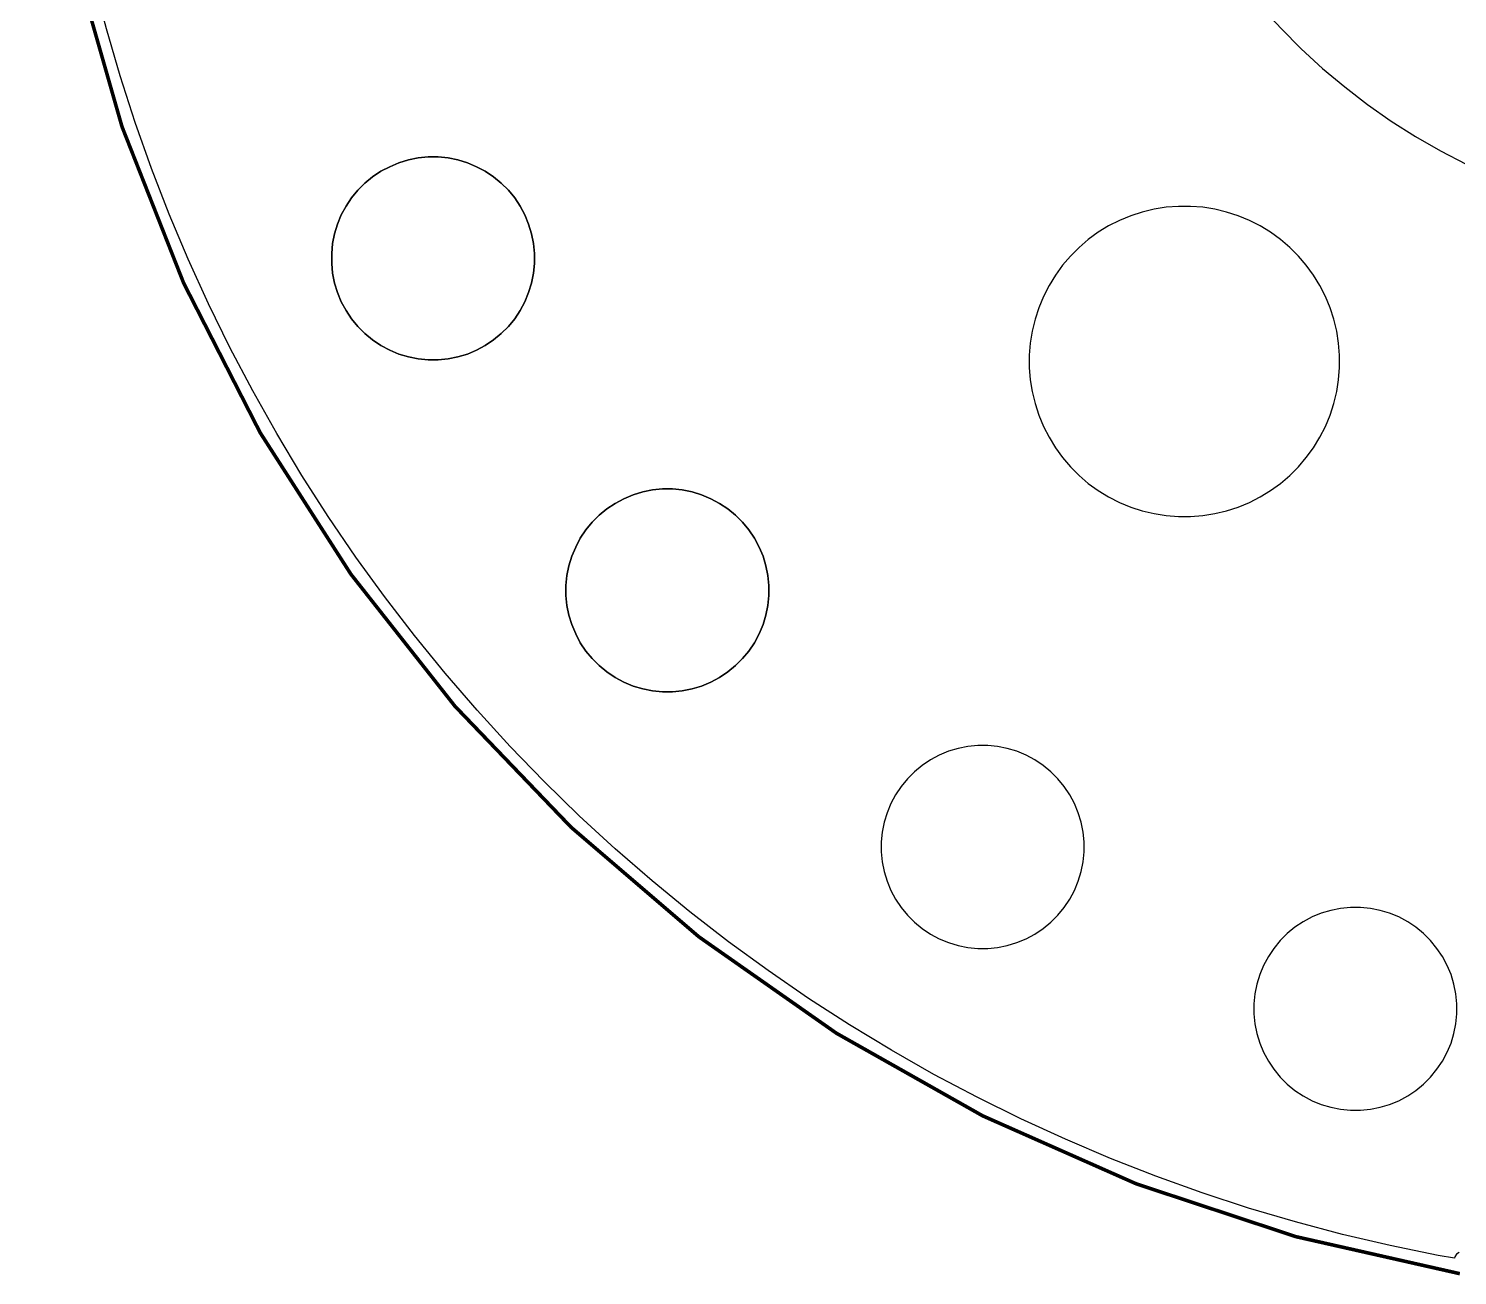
# Model space of a CAD drawing. Header units: millimetres. Extents: x -123 to 123, y -121 to 123.
# Drawn here: x -122.8 to -21.3, y -120.9 to -32.4 of the extents above; entities that cross this region are included whole.
import ezdxf

# ---------------------------------------------------------------- set-up
doc = ezdxf.new("R2010")
doc.units = ezdxf.units.MM
for name, color, linetype in [('BottomLayer', 5, 'Continuous'), ('Mechanical1', 6, 'Continuous'), ('MultiLayer', 9, 'Continuous'), ('TopLayer', 1, 'Continuous')]:
    doc.layers.add(name, color=color, linetype=linetype)

msp = doc.modelspace()

# ---------------------------------------------------------------- linework, layer by layer
at = {"layer": 'BottomLayer'}
for p, q in [((-117.24, -32.44), (-118.11, -29.09)), ((-35.25, -30.91), (-33.86, -32.42)), ((-116.26, -35.78), (-117.24, -32.44)), ((-33.86, -32.42), (-32.42, -33.86)), ((-32.42, -33.86), (-30.91, -35.25)), ((-30.91, -35.25), (-29.34, -36.56)), ((-115.19, -39.08), (-116.26, -35.78)), ((-29.34, -36.56), (-27.72, -37.81)), ((-27.72, -37.81), (-26.05, -38.98)), ((-114.03, -42.35), (-115.19, -39.08)), ((-26.05, -38.98), (-24.32, -40.08)), ((-24.32, -40.08), (-22.55, -41.1)), ((-94.41, -41.53), (-95.11, -41.6)), ((-93.7, -41.53), (-94.41, -41.53)), ((-92.99, -41.6), (-93.7, -41.53)), ((-22.55, -41.1), (-20.73, -42.05)), ((-112.78, -45.59), (-114.03, -42.35)), ((-97.76, -42.55), (-98.35, -42.94)), ((-97.13, -42.22), (-97.76, -42.55)), ((-96.48, -41.95), (-97.13, -42.22)), ((-95.8, -41.74), (-96.48, -41.95)), ((-95.11, -41.6), (-95.8, -41.74)), ((-92.3, -41.74), (-92.99, -41.6)), ((-91.62, -41.95), (-92.3, -41.74)), ((-90.97, -42.22), (-91.62, -41.95)), ((-90.35, -42.55), (-90.97, -42.22)), ((-89.76, -42.94), (-90.35, -42.55)), ((-98.89, -43.39), (-99.39, -43.89)), ((-98.35, -42.94), (-98.89, -43.39)), ((-89.21, -43.39), (-89.76, -42.94)), ((-88.71, -43.89), (-89.21, -43.39)), ((-99.84, -44.44), (-100.23, -45.03)), ((-99.39, -43.89), (-99.84, -44.44)), ((-88.26, -44.44), (-88.71, -43.89)), ((-87.87, -45.03), (-88.26, -44.44)), ((-111.43, -48.79), (-112.78, -45.59)), ((-100.23, -45.03), (-100.57, -45.65)), ((-87.54, -45.65), (-87.87, -45.03)), ((-43.71, -45.44), (-44.53, -45.71)), ((-42.87, -45.24), (-43.71, -45.44)), ((-42.01, -45.1), (-42.87, -45.24)), ((-41.15, -45.04), (-42.01, -45.1)), ((-40.29, -45.04), (-41.15, -45.04)), ((-39.42, -45.1), (-40.29, -45.04)), ((-38.57, -45.24), (-39.42, -45.1)), ((-37.73, -45.44), (-38.57, -45.24)), ((-36.91, -45.71), (-37.73, -45.44)), ((-100.84, -46.31), (-101.04, -46.98)), ((-100.57, -45.65), (-100.84, -46.31)), ((-87.27, -46.31), (-87.54, -45.65)), ((-87.06, -46.98), (-87.27, -46.31)), ((-46.1, -46.43), (-46.84, -46.88)), ((-45.33, -46.04), (-46.1, -46.43)), ((-44.53, -45.71), (-45.33, -46.04)), ((-36.11, -46.04), (-36.91, -45.71)), ((-35.34, -46.43), (-36.11, -46.04)), ((-34.6, -46.88), (-35.34, -46.43)), ((-101.04, -46.98), (-101.18, -47.68)), ((-86.92, -47.68), (-87.06, -46.98)), ((-47.54, -47.39), (-48.2, -47.95)), ((-46.84, -46.88), (-47.54, -47.39)), ((-33.9, -47.39), (-34.6, -46.88)), ((-33.24, -47.95), (-33.9, -47.39)), ((-101.18, -47.68), (-101.25, -48.38)), ((-101.25, -48.38), (-101.25, -48.73)), ((-86.85, -48.38), (-86.92, -47.68)), ((-86.85, -48.73), (-86.85, -48.38)), ((-48.81, -48.57), (-49.37, -49.22)), ((-48.2, -47.95), (-48.81, -48.57)), ((-32.63, -48.57), (-33.24, -47.95)), ((-32.07, -49.22), (-32.63, -48.57)), ((-109.99, -51.95), (-111.43, -48.79)), ((-101.25, -48.73), (-101.25, -49.09)), ((-101.25, -49.09), (-101.18, -49.79)), ((-86.92, -49.79), (-86.85, -49.09)), ((-86.85, -49.09), (-86.85, -48.73)), ((-49.37, -49.22), (-49.88, -49.92)), ((-31.56, -49.92), (-32.07, -49.22)), ((-101.18, -49.79), (-101.04, -50.49)), ((-101.04, -50.49), (-100.84, -51.16)), ((-87.27, -51.16), (-87.06, -50.49)), ((-87.06, -50.49), (-86.92, -49.79)), ((-50.33, -50.66), (-50.72, -51.43)), ((-49.88, -49.92), (-50.33, -50.66)), ((-31.11, -50.66), (-31.56, -49.92)), ((-30.71, -51.43), (-31.11, -50.66)), ((-100.84, -51.16), (-100.57, -51.82)), ((-87.54, -51.82), (-87.27, -51.16)), ((-50.72, -51.43), (-51.06, -52.23)), ((-30.38, -52.23), (-30.71, -51.43)), ((-108.47, -55.06), (-109.99, -51.95)), ((-100.57, -51.82), (-100.23, -52.44)), ((-100.23, -52.44), (-99.84, -53.03)), ((-88.26, -53.03), (-87.87, -52.44)), ((-87.87, -52.44), (-87.54, -51.82)), ((-51.06, -52.23), (-51.32, -53.05)), ((-30.12, -53.05), (-30.38, -52.23)), ((-99.84, -53.03), (-99.39, -53.57)), ((-99.39, -53.57), (-98.89, -54.07)), ((-89.21, -54.07), (-88.71, -53.57)), ((-88.71, -53.57), (-88.26, -53.03)), ((-51.32, -53.05), (-51.52, -53.9)), ((-29.91, -53.9), (-30.12, -53.05)), ((-98.89, -54.07), (-98.35, -54.52)), ((-98.35, -54.52), (-97.76, -54.92)), ((-90.35, -54.92), (-89.76, -54.52)), ((-89.76, -54.52), (-89.21, -54.07)), ((-51.66, -54.75), (-51.73, -55.61)), ((-51.52, -53.9), (-51.66, -54.75)), ((-29.78, -54.75), (-29.91, -53.9)), ((-29.71, -55.61), (-29.78, -54.75)), ((-106.85, -58.14), (-108.47, -55.06)), ((-97.76, -54.92), (-97.13, -55.25)), ((-97.13, -55.25), (-96.48, -55.52)), ((-96.48, -55.52), (-95.8, -55.73)), ((-95.8, -55.73), (-95.11, -55.86)), ((-92.99, -55.86), (-92.3, -55.73)), ((-92.3, -55.73), (-91.62, -55.52)), ((-91.62, -55.52), (-90.97, -55.25)), ((-90.97, -55.25), (-90.35, -54.92)), ((-51.73, -55.61), (-51.73, -56.04)), ((-29.71, -56.04), (-29.71, -55.61)), ((-95.11, -55.86), (-94.41, -55.93)), ((-94.41, -55.93), (-93.7, -55.93)), ((-93.7, -55.93), (-92.99, -55.86)), ((-51.73, -56.04), (-51.73, -56.48)), ((-51.73, -56.48), (-51.66, -57.34)), ((-29.78, -57.34), (-29.71, -56.48)), ((-29.71, -56.48), (-29.71, -56.04)), ((-51.66, -57.34), (-51.52, -58.19)), ((-29.91, -58.19), (-29.78, -57.34)), ((-105.15, -61.16), (-106.85, -58.14)), ((-51.52, -58.19), (-51.32, -59.04)), ((-30.12, -59.04), (-29.91, -58.19)), ((-51.32, -59.04), (-51.06, -59.86)), ((-30.38, -59.86), (-30.12, -59.04)), ((-51.06, -59.86), (-50.72, -60.66)), ((-50.72, -60.66), (-50.33, -61.43)), ((-31.11, -61.43), (-30.71, -60.66)), ((-30.71, -60.66), (-30.38, -59.86)), ((-103.36, -64.14), (-105.15, -61.16)), ((-50.33, -61.43), (-49.88, -62.17)), ((-31.56, -62.17), (-31.11, -61.43)), ((-49.88, -62.17), (-49.37, -62.87)), ((-49.37, -62.87), (-48.81, -63.52)), ((-32.63, -63.52), (-32.07, -62.87)), ((-32.07, -62.87), (-31.56, -62.17)), ((-48.81, -63.52), (-48.2, -64.14)), ((-33.24, -64.14), (-32.63, -63.52)), ((-101.49, -67.06), (-103.36, -64.14)), ((-48.2, -64.14), (-47.54, -64.7)), ((-47.54, -64.7), (-46.84, -65.21)), ((-34.6, -65.21), (-33.9, -64.7)), ((-33.9, -64.7), (-33.24, -64.14)), ((-80.5, -65.79), (-81.12, -66.12)), ((-79.84, -65.51), (-80.5, -65.79)), ((-79.17, -65.31), (-79.84, -65.51)), ((-78.47, -65.17), (-79.17, -65.31)), ((-77.77, -65.1), (-78.47, -65.17)), ((-77.06, -65.1), (-77.77, -65.1)), ((-76.36, -65.17), (-77.06, -65.1)), ((-75.66, -65.31), (-76.36, -65.17)), ((-74.99, -65.51), (-75.66, -65.31)), ((-74.33, -65.79), (-74.99, -65.51)), ((-73.71, -66.12), (-74.33, -65.79)), ((-46.84, -65.21), (-46.1, -65.66)), ((-46.1, -65.66), (-45.33, -66.05)), ((-36.11, -66.05), (-35.34, -65.66)), ((-35.34, -65.66), (-34.6, -65.21)), ((-81.71, -66.51), (-82.26, -66.96)), ((-81.12, -66.12), (-81.71, -66.51)), ((-73.12, -66.51), (-73.71, -66.12)), ((-72.58, -66.96), (-73.12, -66.51)), ((-45.33, -66.05), (-44.53, -66.38)), ((-44.53, -66.38), (-43.71, -66.65)), ((-43.71, -66.65), (-42.87, -66.85)), ((-42.87, -66.85), (-42.01, -66.99)), ((-39.42, -66.99), (-38.57, -66.85)), ((-38.57, -66.85), (-37.73, -66.65)), ((-37.73, -66.65), (-36.91, -66.38)), ((-36.91, -66.38), (-36.11, -66.05)), ((-99.53, -69.93), (-101.49, -67.06)), ((-82.76, -67.46), (-83.21, -68.01)), ((-82.26, -66.96), (-82.76, -67.46)), ((-72.08, -67.46), (-72.58, -66.96)), ((-71.63, -68.01), (-72.08, -67.46)), ((-42.01, -66.99), (-41.15, -67.05)), ((-41.15, -67.05), (-40.29, -67.05)), ((-40.29, -67.05), (-39.42, -66.99)), ((-83.6, -68.6), (-83.93, -69.22)), ((-83.21, -68.01), (-83.6, -68.6)), ((-71.23, -68.6), (-71.63, -68.01)), ((-70.9, -69.22), (-71.23, -68.6)), ((-97.5, -72.74), (-99.53, -69.93)), ((-84.2, -69.87), (-84.41, -70.55)), ((-83.93, -69.22), (-84.2, -69.87)), ((-70.63, -69.87), (-70.9, -69.22)), ((-70.42, -70.55), (-70.63, -69.87)), ((-84.41, -70.55), (-84.55, -71.24)), ((-70.29, -71.24), (-70.42, -70.55)), ((-84.55, -71.24), (-84.62, -71.95)), ((-84.62, -71.95), (-84.62, -72.3)), ((-70.22, -71.95), (-70.29, -71.24)), ((-70.22, -72.3), (-70.22, -71.95)), ((-95.38, -75.49), (-97.5, -72.74)), ((-84.62, -72.3), (-84.62, -72.66)), ((-84.62, -72.66), (-84.55, -73.36)), ((-70.29, -73.36), (-70.22, -72.66)), ((-70.22, -72.66), (-70.22, -72.3)), ((-84.55, -73.36), (-84.41, -74.05)), ((-70.42, -74.05), (-70.29, -73.36)), ((-84.41, -74.05), (-84.2, -74.73)), ((-84.2, -74.73), (-83.93, -75.38)), ((-70.9, -75.38), (-70.63, -74.73)), ((-70.63, -74.73), (-70.42, -74.05)), ((-93.19, -78.18), (-95.38, -75.49)), ((-83.93, -75.38), (-83.6, -76.01)), ((-83.6, -76.01), (-83.21, -76.6)), ((-71.63, -76.6), (-71.23, -76.01)), ((-71.23, -76.01), (-70.9, -75.38)), ((-83.21, -76.6), (-82.76, -77.14)), ((-72.08, -77.14), (-71.63, -76.6)), ((-82.76, -77.14), (-82.26, -77.64)), ((-82.26, -77.64), (-81.71, -78.09)), ((-81.71, -78.09), (-81.12, -78.48)), ((-73.71, -78.48), (-73.12, -78.09)), ((-73.12, -78.09), (-72.58, -77.64)), ((-72.58, -77.64), (-72.08, -77.14)), ((-90.92, -80.81), (-93.19, -78.18)), ((-81.12, -78.48), (-80.5, -78.82)), ((-80.5, -78.82), (-79.84, -79.09)), ((-79.84, -79.09), (-79.17, -79.29)), ((-75.66, -79.29), (-74.99, -79.09)), ((-74.99, -79.09), (-74.33, -78.82)), ((-74.33, -78.82), (-73.71, -78.48)), ((-79.17, -79.29), (-78.47, -79.43)), ((-78.47, -79.43), (-77.77, -79.5)), ((-77.77, -79.5), (-77.06, -79.5)), ((-77.06, -79.5), (-76.36, -79.43)), ((-76.36, -79.43), (-75.66, -79.29)), ((-88.58, -83.37), (-90.92, -80.81)), ((-86.16, -85.87), (-88.58, -83.37)), ((-58.12, -83.99), (-58.74, -84.32)), ((-57.47, -83.72), (-58.12, -83.99)), ((-56.79, -83.51), (-57.47, -83.72)), ((-56.1, -83.38), (-56.79, -83.51)), ((-55.39, -83.31), (-56.1, -83.38)), ((-54.68, -83.31), (-55.39, -83.31)), ((-53.98, -83.38), (-54.68, -83.31)), ((-53.29, -83.51), (-53.98, -83.38)), ((-52.61, -83.72), (-53.29, -83.51)), ((-51.96, -83.99), (-52.61, -83.72)), ((-51.33, -84.32), (-51.96, -83.99)), ((-59.88, -85.17), (-60.38, -85.67)), ((-59.33, -84.72), (-59.88, -85.17)), ((-58.74, -84.32), (-59.33, -84.72)), ((-50.74, -84.72), (-51.33, -84.32)), ((-50.2, -85.17), (-50.74, -84.72)), ((-49.7, -85.67), (-50.2, -85.17)), ((-83.68, -88.29), (-86.16, -85.87)), ((-60.38, -85.67), (-60.83, -86.21)), ((-49.25, -86.21), (-49.7, -85.67)), ((-61.22, -86.8), (-61.55, -87.43)), ((-60.83, -86.21), (-61.22, -86.8)), ((-48.86, -86.8), (-49.25, -86.21)), ((-48.52, -87.43), (-48.86, -86.8)), ((-61.83, -88.08), (-62.03, -88.76)), ((-61.55, -87.43), (-61.83, -88.08)), ((-48.25, -88.08), (-48.52, -87.43)), ((-48.05, -88.76), (-48.25, -88.08)), ((-81.12, -90.64), (-83.68, -88.29)), ((-62.03, -88.76), (-62.17, -89.45)), ((-47.91, -89.45), (-48.05, -88.76)), ((-62.17, -89.45), (-62.24, -90.15)), ((-62.24, -90.15), (-62.24, -90.51)), ((-47.84, -90.15), (-47.91, -89.45)), ((-47.84, -90.51), (-47.84, -90.15)), ((-78.5, -92.92), (-81.12, -90.64)), ((-62.24, -90.51), (-62.24, -90.86)), ((-62.24, -90.86), (-62.17, -91.56)), ((-47.91, -91.56), (-47.84, -90.86)), ((-47.84, -90.86), (-47.84, -90.51)), ((-62.17, -91.56), (-62.03, -92.26)), ((-62.03, -92.26), (-61.83, -92.94)), ((-48.25, -92.94), (-48.05, -92.26)), ((-48.05, -92.26), (-47.91, -91.56)), ((-75.82, -95.12), (-78.5, -92.92)), ((-61.83, -92.94), (-61.55, -93.59)), ((-48.52, -93.59), (-48.25, -92.94)), ((-61.55, -93.59), (-61.22, -94.21)), ((-61.22, -94.21), (-60.83, -94.8)), ((-49.25, -94.8), (-48.86, -94.21)), ((-48.86, -94.21), (-48.52, -93.59)), ((-73.07, -97.25), (-75.82, -95.12)), ((-60.83, -94.8), (-60.38, -95.35)), ((-49.7, -95.35), (-49.25, -94.8)), ((-31.01, -95.21), (-31.66, -95.48)), ((-30.33, -95.01), (-31.01, -95.21)), ((-29.64, -94.87), (-30.33, -95.01)), ((-28.93, -94.8), (-29.64, -94.87)), ((-28.23, -94.8), (-28.93, -94.8)), ((-27.52, -94.87), (-28.23, -94.8)), ((-26.83, -95.01), (-27.52, -94.87)), ((-26.15, -95.21), (-26.83, -95.01)), ((-25.5, -95.48), (-26.15, -95.21)), ((-60.38, -95.35), (-59.88, -95.85)), ((-59.88, -95.85), (-59.33, -96.3)), ((-59.33, -96.3), (-58.74, -96.69)), ((-51.33, -96.69), (-50.74, -96.3)), ((-50.74, -96.3), (-50.2, -95.85)), ((-50.2, -95.85), (-49.7, -95.35)), ((-32.87, -96.21), (-33.42, -96.66)), ((-32.28, -95.82), (-32.87, -96.21)), ((-31.66, -95.48), (-32.28, -95.82)), ((-24.87, -95.82), (-25.5, -95.48)), ((-24.29, -96.21), (-24.87, -95.82)), ((-23.74, -96.66), (-24.29, -96.21)), ((-70.27, -99.29), (-73.07, -97.25)), ((-58.74, -96.69), (-58.12, -97.02)), ((-58.12, -97.02), (-57.47, -97.29)), ((-57.47, -97.29), (-56.79, -97.5)), ((-53.29, -97.5), (-52.61, -97.29)), ((-52.61, -97.29), (-51.96, -97.02)), ((-51.96, -97.02), (-51.33, -96.69)), ((-33.92, -97.16), (-34.37, -97.71)), ((-33.42, -96.66), (-33.92, -97.16)), ((-23.24, -97.16), (-23.74, -96.66)), ((-22.79, -97.71), (-23.24, -97.16)), ((-56.79, -97.5), (-56.1, -97.64)), ((-56.1, -97.64), (-55.39, -97.71)), ((-55.39, -97.71), (-54.68, -97.71)), ((-54.68, -97.71), (-53.98, -97.64)), ((-53.98, -97.64), (-53.29, -97.5)), ((-34.76, -98.29), (-35.1, -98.92)), ((-34.37, -97.71), (-34.76, -98.29)), ((-22.4, -98.29), (-22.79, -97.71)), ((-22.06, -98.92), (-22.4, -98.29)), ((-67.41, -101.26), (-70.27, -99.29)), ((-35.1, -98.92), (-35.37, -99.57)), ((-21.79, -99.57), (-22.06, -98.92)), ((-35.57, -100.25), (-35.71, -100.94)), ((-35.37, -99.57), (-35.57, -100.25)), ((-21.59, -100.25), (-21.79, -99.57)), ((-21.45, -100.94), (-21.59, -100.25)), ((-64.49, -103.14), (-67.41, -101.26)), ((-35.71, -100.94), (-35.78, -101.65)), ((-21.38, -101.65), (-21.45, -100.94)), ((-35.78, -101.65), (-35.78, -102)), ((-35.78, -102), (-35.78, -102.35)), ((-35.78, -102.35), (-35.71, -103.06)), ((-21.45, -103.06), (-21.38, -102.35)), ((-21.38, -102), (-21.38, -101.65)), ((-21.38, -102.35), (-21.38, -102)), ((-61.52, -104.94), (-64.49, -103.14)), ((-35.71, -103.06), (-35.57, -103.75)), ((-21.59, -103.75), (-21.45, -103.06)), ((-35.57, -103.75), (-35.37, -104.43)), ((-35.37, -104.43), (-35.1, -105.08)), ((-22.06, -105.08), (-21.79, -104.43)), ((-21.79, -104.43), (-21.59, -103.75)), ((-58.5, -106.65), (-61.52, -104.94)), ((-35.1, -105.08), (-34.76, -105.71)), ((-22.4, -105.71), (-22.06, -105.08)), ((-34.76, -105.71), (-34.37, -106.29)), ((-34.37, -106.29), (-33.92, -106.84)), ((-23.24, -106.84), (-22.79, -106.29)), ((-22.79, -106.29), (-22.4, -105.71)), ((-55.43, -108.28), (-58.5, -106.65)), ((-33.92, -106.84), (-33.42, -107.34)), ((-33.42, -107.34), (-32.87, -107.79)), ((-24.29, -107.79), (-23.74, -107.34)), ((-23.74, -107.34), (-23.24, -106.84)), ((-52.32, -109.81), (-55.43, -108.28)), ((-32.87, -107.79), (-32.28, -108.18)), ((-32.28, -108.18), (-31.66, -108.52)), ((-31.66, -108.52), (-31.01, -108.79)), ((-26.15, -108.79), (-25.5, -108.52)), ((-25.5, -108.52), (-24.87, -108.18)), ((-24.87, -108.18), (-24.29, -107.79)), ((-31.01, -108.79), (-30.33, -108.99)), ((-30.33, -108.99), (-29.64, -109.13)), ((-29.64, -109.13), (-28.93, -109.2)), ((-28.93, -109.2), (-28.23, -109.2)), ((-28.23, -109.2), (-27.52, -109.13)), ((-27.52, -109.13), (-26.83, -108.99)), ((-26.83, -108.99), (-26.15, -108.79)), ((-49.17, -111.26), (-52.32, -109.81)), ((-45.97, -112.62), (-49.17, -111.26)), ((-42.74, -113.89), (-45.97, -112.62)), ((-39.47, -115.06), (-42.74, -113.89)), ((-36.17, -116.14), (-39.47, -115.06)), ((-32.84, -117.12), (-36.17, -116.14)), ((-29.49, -118.01), (-32.84, -117.12)), ((-26.11, -118.81), (-29.49, -118.01)), ((-22.71, -119.5), (-26.11, -118.81)), ((-21.54, -119.71), (-22.71, -119.5)), ((-21.52, -119.6), (-21.54, -119.71)), ((-21.4, -119.41), (-21.52, -119.6)), ((-21.22, -119.29), (-21.4, -119.41))]:
    msp.add_line(p, q, dxfattribs=at)
at = {"layer": 'Mechanical1', "const_width": 0.254}
msp.add_lwpolyline([(-21.17, -120.8, -11.497626), (21.17, -120.8)], format="xyb", dxfattribs=at)
at = {"layer": 'MultiLayer'}
for p, q in [((-35.25, -30.91), (-33.86, -32.42)), ((-33.86, -32.42), (-32.42, -33.86)), ((-32.42, -33.86), (-30.91, -35.25)), ((-30.91, -35.25), (-29.34, -36.56)), ((-29.34, -36.56), (-27.72, -37.81)), ((-27.72, -37.81), (-26.05, -38.98)), ((-26.05, -38.98), (-24.32, -40.08)), ((-24.32, -40.08), (-22.55, -41.1)), ((-95.11, -41.6), (-94.41, -41.53)), ((-94.41, -41.53), (-94.05, -41.53)), ((-94.05, -41.53), (-93.7, -41.53)), ((-93.7, -41.53), (-92.99, -41.6)), ((-22.55, -41.1), (-20.73, -42.05)), ((-98.35, -42.94), (-97.76, -42.55)), ((-97.76, -42.55), (-97.13, -42.22)), ((-97.13, -42.22), (-96.48, -41.95)), ((-96.48, -41.95), (-95.8, -41.74)), ((-95.8, -41.74), (-95.11, -41.6)), ((-92.99, -41.6), (-92.3, -41.74)), ((-92.3, -41.74), (-91.62, -41.95)), ((-91.62, -41.95), (-90.97, -42.22)), ((-90.97, -42.22), (-90.35, -42.55)), ((-90.35, -42.55), (-89.76, -42.94)), ((-99.39, -43.89), (-98.89, -43.39)), ((-98.89, -43.39), (-98.35, -42.94)), ((-89.76, -42.94), (-89.21, -43.39)), ((-89.21, -43.39), (-88.71, -43.89)), ((-100.23, -45.03), (-99.84, -44.44)), ((-99.84, -44.44), (-99.39, -43.89)), ((-88.71, -43.89), (-88.26, -44.44)), ((-88.26, -44.44), (-87.87, -45.03)), ((-100.57, -45.65), (-100.23, -45.03)), ((-87.87, -45.03), (-87.54, -45.65)), ((-43.71, -45.44), (-44.53, -45.71)), ((-42.87, -45.24), (-43.71, -45.44)), ((-42.01, -45.1), (-42.87, -45.24)), ((-41.15, -45.04), (-42.01, -45.1)), ((-40.72, -45.04), (-41.15, -45.04)), ((-40.29, -45.04), (-40.72, -45.04)), ((-39.42, -45.1), (-40.29, -45.04)), ((-38.57, -45.24), (-39.42, -45.1)), ((-37.73, -45.44), (-38.57, -45.24)), ((-36.91, -45.71), (-37.73, -45.44)), ((-101.04, -46.98), (-100.84, -46.31)), ((-100.84, -46.31), (-100.57, -45.65)), ((-87.54, -45.65), (-87.27, -46.31)), ((-87.27, -46.31), (-87.06, -46.98)), ((-46.1, -46.43), (-46.84, -46.88)), ((-45.33, -46.04), (-46.1, -46.43)), ((-44.53, -45.71), (-45.33, -46.04)), ((-36.11, -46.04), (-36.91, -45.71)), ((-35.34, -46.43), (-36.11, -46.04)), ((-34.6, -46.88), (-35.34, -46.43)), ((-101.18, -47.68), (-101.04, -46.98)), ((-87.06, -46.98), (-86.92, -47.68)), ((-47.54, -47.39), (-48.2, -47.95)), ((-46.84, -46.88), (-47.54, -47.39)), ((-33.9, -47.39), (-34.6, -46.88)), ((-33.24, -47.95), (-33.9, -47.39)), ((-101.25, -48.38), (-101.18, -47.68)), ((-101.25, -48.73), (-101.25, -48.38)), ((-86.92, -47.68), (-86.85, -48.38)), ((-86.85, -48.38), (-86.85, -48.73)), ((-48.81, -48.57), (-49.37, -49.22)), ((-48.2, -47.95), (-48.81, -48.57)), ((-32.63, -48.57), (-33.24, -47.95)), ((-32.07, -49.22), (-32.63, -48.57)), ((-101.25, -49.09), (-101.25, -48.73)), ((-101.18, -49.79), (-101.25, -49.09)), ((-86.85, -49.09), (-86.92, -49.79)), ((-86.85, -48.73), (-86.85, -49.09)), ((-49.37, -49.22), (-49.88, -49.92)), ((-31.56, -49.92), (-32.07, -49.22)), ((-101.04, -50.49), (-101.18, -49.79)), ((-100.84, -51.16), (-101.04, -50.49)), ((-87.06, -50.49), (-87.27, -51.16)), ((-86.92, -49.79), (-87.06, -50.49)), ((-50.33, -50.66), (-50.72, -51.43)), ((-49.88, -49.92), (-50.33, -50.66)), ((-31.11, -50.66), (-31.56, -49.92)), ((-30.71, -51.43), (-31.11, -50.66)), ((-100.57, -51.82), (-100.84, -51.16)), ((-87.27, -51.16), (-87.54, -51.82)), ((-50.72, -51.43), (-51.06, -52.23)), ((-30.38, -52.23), (-30.71, -51.43)), ((-100.23, -52.44), (-100.57, -51.82)), ((-99.84, -53.03), (-100.23, -52.44)), ((-87.87, -52.44), (-88.26, -53.03)), ((-87.54, -51.82), (-87.87, -52.44)), ((-51.06, -52.23), (-51.32, -53.05)), ((-30.12, -53.05), (-30.38, -52.23)), ((-99.39, -53.57), (-99.84, -53.03)), ((-98.89, -54.07), (-99.39, -53.57)), ((-88.71, -53.57), (-89.21, -54.07)), ((-88.26, -53.03), (-88.71, -53.57)), ((-51.32, -53.05), (-51.52, -53.9)), ((-29.91, -53.9), (-30.12, -53.05)), ((-98.35, -54.52), (-98.89, -54.07)), ((-97.76, -54.92), (-98.35, -54.52)), ((-89.76, -54.52), (-90.35, -54.92)), ((-89.21, -54.07), (-89.76, -54.52)), ((-51.66, -54.75), (-51.73, -55.61)), ((-51.52, -53.9), (-51.66, -54.75)), ((-29.78, -54.75), (-29.91, -53.9)), ((-29.71, -55.61), (-29.78, -54.75)), ((-97.13, -55.25), (-97.76, -54.92)), ((-96.48, -55.52), (-97.13, -55.25)), ((-95.8, -55.73), (-96.48, -55.52)), ((-95.11, -55.86), (-95.8, -55.73)), ((-92.3, -55.73), (-92.99, -55.86)), ((-91.62, -55.52), (-92.3, -55.73)), ((-90.97, -55.25), (-91.62, -55.52)), ((-90.35, -54.92), (-90.97, -55.25)), ((-51.73, -55.61), (-51.73, -56.04)), ((-29.71, -56.04), (-29.71, -55.61)), ((-94.41, -55.93), (-95.11, -55.86)), ((-94.05, -55.93), (-94.41, -55.93)), ((-94.05, -55.93), (-94.05, -55.93)), ((-93.7, -55.93), (-94.05, -55.93)), ((-92.99, -55.86), (-93.7, -55.93)), ((-51.73, -56.04), (-51.73, -56.04)), ((-51.73, -56.04), (-51.73, -56.48)), ((-51.73, -56.48), (-51.66, -57.34)), ((-29.78, -57.34), (-29.71, -56.48)), ((-29.71, -56.48), (-29.71, -56.04)), ((-51.66, -57.34), (-51.52, -58.19)), ((-29.91, -58.19), (-29.78, -57.34)), ((-51.52, -58.19), (-51.32, -59.04)), ((-30.12, -59.04), (-29.91, -58.19)), ((-51.32, -59.04), (-51.06, -59.86)), ((-30.38, -59.86), (-30.12, -59.04)), ((-51.06, -59.86), (-50.72, -60.66)), ((-50.72, -60.66), (-50.33, -61.43)), ((-31.11, -61.43), (-30.71, -60.66)), ((-30.71, -60.66), (-30.38, -59.86)), ((-50.33, -61.43), (-49.88, -62.17)), ((-31.56, -62.17), (-31.11, -61.43)), ((-49.88, -62.17), (-49.37, -62.87)), ((-49.37, -62.87), (-48.81, -63.52)), ((-32.63, -63.52), (-32.07, -62.87)), ((-32.07, -62.87), (-31.56, -62.17)), ((-48.81, -63.52), (-48.2, -64.14)), ((-33.24, -64.14), (-32.63, -63.52)), ((-48.2, -64.14), (-47.54, -64.7)), ((-47.54, -64.7), (-46.84, -65.21)), ((-34.6, -65.21), (-33.9, -64.7)), ((-33.9, -64.7), (-33.24, -64.14)), ((-81.12, -66.12), (-80.5, -65.79)), ((-80.5, -65.79), (-79.84, -65.51)), ((-79.84, -65.51), (-79.17, -65.31)), ((-79.17, -65.31), (-78.47, -65.17)), ((-78.47, -65.17), (-77.77, -65.1)), ((-77.77, -65.1), (-77.42, -65.1)), ((-77.42, -65.1), (-77.06, -65.1)), ((-77.06, -65.1), (-76.36, -65.17)), ((-76.36, -65.17), (-75.66, -65.31)), ((-75.66, -65.31), (-74.99, -65.51)), ((-74.99, -65.51), (-74.33, -65.79)), ((-74.33, -65.79), (-73.71, -66.12)), ((-46.84, -65.21), (-46.1, -65.66)), ((-46.1, -65.66), (-45.33, -66.05)), ((-36.11, -66.05), (-35.34, -65.66)), ((-35.34, -65.66), (-34.6, -65.21)), ((-82.26, -66.96), (-81.71, -66.51)), ((-81.71, -66.51), (-81.12, -66.12)), ((-73.71, -66.12), (-73.12, -66.51)), ((-73.12, -66.51), (-72.58, -66.96)), ((-45.33, -66.05), (-44.53, -66.38)), ((-44.53, -66.38), (-43.71, -66.65)), ((-43.71, -66.65), (-42.87, -66.85)), ((-42.87, -66.85), (-42.01, -66.99)), ((-39.42, -66.99), (-38.57, -66.85)), ((-38.57, -66.85), (-37.73, -66.65)), ((-37.73, -66.65), (-36.91, -66.38)), ((-36.91, -66.38), (-36.11, -66.05)), ((-83.21, -68.01), (-82.76, -67.46)), ((-82.76, -67.46), (-82.26, -66.96)), ((-72.58, -66.96), (-72.08, -67.46)), ((-72.08, -67.46), (-71.63, -68.01)), ((-42.01, -66.99), (-41.15, -67.05)), ((-41.15, -67.05), (-40.72, -67.05)), ((-40.72, -67.05), (-40.29, -67.05)), ((-40.29, -67.05), (-39.42, -66.99)), ((-83.93, -69.22), (-83.6, -68.6)), ((-83.6, -68.6), (-83.21, -68.01)), ((-71.63, -68.01), (-71.23, -68.6)), ((-71.23, -68.6), (-70.9, -69.22)), ((-84.41, -70.55), (-84.2, -69.87)), ((-84.2, -69.87), (-83.93, -69.22)), ((-70.9, -69.22), (-70.63, -69.87)), ((-70.63, -69.87), (-70.42, -70.55)), ((-84.55, -71.24), (-84.41, -70.55)), ((-70.42, -70.55), (-70.29, -71.24)), ((-84.62, -71.95), (-84.55, -71.24)), ((-84.62, -72.3), (-84.62, -71.95)), ((-70.29, -71.24), (-70.22, -71.95)), ((-70.22, -71.95), (-70.22, -72.3)), ((-84.62, -72.66), (-84.62, -72.3)), ((-84.55, -73.36), (-84.62, -72.66)), ((-70.22, -72.66), (-70.29, -73.36)), ((-70.22, -72.3), (-70.22, -72.66)), ((-84.41, -74.05), (-84.55, -73.36)), ((-70.29, -73.36), (-70.42, -74.05)), ((-84.2, -74.73), (-84.41, -74.05)), ((-83.93, -75.38), (-84.2, -74.73)), ((-70.63, -74.73), (-70.9, -75.38)), ((-70.42, -74.05), (-70.63, -74.73)), ((-83.6, -76.01), (-83.93, -75.38)), ((-83.21, -76.6), (-83.6, -76.01)), ((-71.23, -76.01), (-71.63, -76.6)), ((-70.9, -75.38), (-71.23, -76.01)), ((-82.76, -77.14), (-83.21, -76.6)), ((-71.63, -76.6), (-72.08, -77.14)), ((-82.26, -77.64), (-82.76, -77.14)), ((-81.71, -78.09), (-82.26, -77.64)), ((-81.12, -78.48), (-81.71, -78.09)), ((-73.12, -78.09), (-73.71, -78.48)), ((-72.58, -77.64), (-73.12, -78.09)), ((-72.08, -77.14), (-72.58, -77.64)), ((-80.5, -78.82), (-81.12, -78.48)), ((-79.84, -79.09), (-80.5, -78.82)), ((-79.17, -79.29), (-79.84, -79.09)), ((-74.99, -79.09), (-75.66, -79.29)), ((-74.33, -78.82), (-74.99, -79.09)), ((-73.71, -78.48), (-74.33, -78.82)), ((-78.47, -79.43), (-79.17, -79.29)), ((-77.77, -79.5), (-78.47, -79.43)), ((-77.42, -79.5), (-77.77, -79.5)), ((-77.42, -79.5), (-77.42, -79.5)), ((-77.06, -79.5), (-77.42, -79.5)), ((-76.36, -79.43), (-77.06, -79.5)), ((-75.66, -79.29), (-76.36, -79.43)), ((-58.12, -83.99), (-58.74, -84.32)), ((-57.47, -83.72), (-58.12, -83.99)), ((-56.79, -83.51), (-57.47, -83.72)), ((-56.1, -83.38), (-56.79, -83.51)), ((-55.39, -83.31), (-56.1, -83.38)), ((-55.04, -83.31), (-55.39, -83.31)), ((-54.68, -83.31), (-55.04, -83.31)), ((-53.98, -83.38), (-54.68, -83.31)), ((-53.29, -83.51), (-53.98, -83.38)), ((-52.61, -83.72), (-53.29, -83.51)), ((-51.96, -83.99), (-52.61, -83.72)), ((-51.33, -84.32), (-51.96, -83.99)), ((-59.88, -85.17), (-60.38, -85.67)), ((-59.33, -84.72), (-59.88, -85.17)), ((-58.74, -84.32), (-59.33, -84.72)), ((-50.74, -84.72), (-51.33, -84.32)), ((-50.2, -85.17), (-50.74, -84.72)), ((-49.7, -85.67), (-50.2, -85.17)), ((-60.38, -85.67), (-60.83, -86.21)), ((-49.25, -86.21), (-49.7, -85.67)), ((-61.22, -86.8), (-61.55, -87.43)), ((-60.83, -86.21), (-61.22, -86.8)), ((-48.86, -86.8), (-49.25, -86.21)), ((-48.52, -87.43), (-48.86, -86.8)), ((-61.83, -88.08), (-62.03, -88.76)), ((-61.55, -87.43), (-61.83, -88.08)), ((-48.25, -88.08), (-48.52, -87.43)), ((-48.05, -88.76), (-48.25, -88.08)), ((-62.03, -88.76), (-62.17, -89.45)), ((-47.91, -89.45), (-48.05, -88.76)), ((-62.17, -89.45), (-62.24, -90.15)), ((-62.24, -90.15), (-62.24, -90.51)), ((-47.84, -90.15), (-47.91, -89.45)), ((-47.84, -90.51), (-47.84, -90.15)), ((-62.24, -90.51), (-62.24, -90.51)), ((-62.24, -90.51), (-62.24, -90.86)), ((-62.24, -90.86), (-62.17, -91.56)), ((-47.91, -91.56), (-47.84, -90.86)), ((-47.84, -90.86), (-47.84, -90.51)), ((-62.17, -91.56), (-62.03, -92.26)), ((-62.03, -92.26), (-61.83, -92.94)), ((-48.25, -92.94), (-48.05, -92.26)), ((-48.05, -92.26), (-47.91, -91.56)), ((-61.83, -92.94), (-61.55, -93.59)), ((-48.52, -93.59), (-48.25, -92.94)), ((-61.55, -93.59), (-61.22, -94.21)), ((-61.22, -94.21), (-60.83, -94.8)), ((-49.25, -94.8), (-48.86, -94.21)), ((-48.86, -94.21), (-48.52, -93.59)), ((-60.83, -94.8), (-60.38, -95.35)), ((-49.7, -95.35), (-49.25, -94.8)), ((-31.01, -95.21), (-31.66, -95.48)), ((-30.33, -95.01), (-31.01, -95.21)), ((-29.64, -94.87), (-30.33, -95.01)), ((-28.93, -94.8), (-29.64, -94.87)), ((-28.58, -94.8), (-28.93, -94.8)), ((-28.23, -94.8), (-28.58, -94.8)), ((-27.52, -94.87), (-28.23, -94.8)), ((-26.83, -95.01), (-27.52, -94.87)), ((-26.15, -95.21), (-26.83, -95.01)), ((-25.5, -95.48), (-26.15, -95.21)), ((-60.38, -95.35), (-59.88, -95.85)), ((-59.88, -95.85), (-59.33, -96.3)), ((-59.33, -96.3), (-58.74, -96.69)), ((-51.33, -96.69), (-50.74, -96.3)), ((-50.74, -96.3), (-50.2, -95.85)), ((-50.2, -95.85), (-49.7, -95.35)), ((-32.87, -96.21), (-33.42, -96.66)), ((-32.28, -95.82), (-32.87, -96.21)), ((-31.66, -95.48), (-32.28, -95.82)), ((-24.87, -95.82), (-25.5, -95.48)), ((-24.29, -96.21), (-24.87, -95.82)), ((-23.74, -96.66), (-24.29, -96.21)), ((-58.74, -96.69), (-58.12, -97.02)), ((-58.12, -97.02), (-57.47, -97.29)), ((-57.47, -97.29), (-56.79, -97.5)), ((-53.29, -97.5), (-52.61, -97.29)), ((-52.61, -97.29), (-51.96, -97.02)), ((-51.96, -97.02), (-51.33, -96.69)), ((-33.92, -97.16), (-34.37, -97.71)), ((-33.42, -96.66), (-33.92, -97.16)), ((-23.24, -97.16), (-23.74, -96.66)), ((-22.79, -97.71), (-23.24, -97.16)), ((-56.79, -97.5), (-56.1, -97.64)), ((-56.1, -97.64), (-55.39, -97.71)), ((-55.39, -97.71), (-55.04, -97.71)), ((-55.04, -97.71), (-54.68, -97.71)), ((-54.68, -97.71), (-53.98, -97.64)), ((-53.98, -97.64), (-53.29, -97.5)), ((-34.76, -98.29), (-35.1, -98.92)), ((-34.37, -97.71), (-34.76, -98.29)), ((-22.4, -98.29), (-22.79, -97.71)), ((-22.06, -98.92), (-22.4, -98.29)), ((-35.1, -98.92), (-35.37, -99.57)), ((-21.79, -99.57), (-22.06, -98.92)), ((-35.57, -100.25), (-35.71, -100.94)), ((-35.37, -99.57), (-35.57, -100.25)), ((-21.59, -100.25), (-21.79, -99.57)), ((-21.45, -100.94), (-21.59, -100.25)), ((-35.71, -100.94), (-35.78, -101.65)), ((-21.38, -101.65), (-21.45, -100.94)), ((-35.78, -101.65), (-35.78, -102)), ((-35.78, -102), (-35.78, -102)), ((-35.78, -102), (-35.78, -102.35)), ((-35.78, -102.35), (-35.71, -103.06)), ((-21.45, -103.06), (-21.38, -102.35)), ((-21.38, -102), (-21.38, -101.65)), ((-21.38, -102.35), (-21.38, -102)), ((-35.71, -103.06), (-35.57, -103.75)), ((-21.59, -103.75), (-21.45, -103.06)), ((-35.57, -103.75), (-35.37, -104.43)), ((-35.37, -104.43), (-35.1, -105.08)), ((-22.06, -105.08), (-21.79, -104.43)), ((-21.79, -104.43), (-21.59, -103.75)), ((-35.1, -105.08), (-34.76, -105.71)), ((-22.4, -105.71), (-22.06, -105.08)), ((-34.76, -105.71), (-34.37, -106.29)), ((-34.37, -106.29), (-33.92, -106.84)), ((-23.24, -106.84), (-22.79, -106.29)), ((-22.79, -106.29), (-22.4, -105.71)), ((-33.92, -106.84), (-33.42, -107.34)), ((-33.42, -107.34), (-32.87, -107.79)), ((-24.29, -107.79), (-23.74, -107.34)), ((-23.74, -107.34), (-23.24, -106.84)), ((-32.87, -107.79), (-32.28, -108.18)), ((-32.28, -108.18), (-31.66, -108.52)), ((-31.66, -108.52), (-31.01, -108.79)), ((-26.15, -108.79), (-25.5, -108.52)), ((-25.5, -108.52), (-24.87, -108.18)), ((-24.87, -108.18), (-24.29, -107.79)), ((-31.01, -108.79), (-30.33, -108.99)), ((-30.33, -108.99), (-29.64, -109.13)), ((-29.64, -109.13), (-28.93, -109.2)), ((-28.93, -109.2), (-28.58, -109.2)), ((-28.58, -109.2), (-28.23, -109.2)), ((-28.23, -109.2), (-27.52, -109.13)), ((-27.52, -109.13), (-26.83, -108.99)), ((-26.83, -108.99), (-26.15, -108.79))]:
    msp.add_line(p, q, dxfattribs=at)
at = {"layer": 'TopLayer'}
for p, q in [((-117.24, -32.44), (-118.11, -29.09)), ((-35.25, -30.91), (-33.86, -32.42)), ((-116.26, -35.78), (-117.24, -32.44)), ((-33.86, -32.42), (-32.42, -33.86)), ((-32.42, -33.86), (-30.91, -35.25)), ((-30.91, -35.25), (-29.34, -36.56)), ((-115.19, -39.08), (-116.26, -35.78)), ((-29.34, -36.56), (-27.72, -37.81)), ((-27.72, -37.81), (-26.05, -38.98)), ((-114.03, -42.35), (-115.19, -39.08)), ((-26.05, -38.98), (-24.32, -40.08)), ((-24.32, -40.08), (-22.55, -41.1)), ((-94.41, -41.53), (-95.11, -41.6)), ((-93.7, -41.53), (-94.41, -41.53)), ((-92.99, -41.6), (-93.7, -41.53)), ((-22.55, -41.1), (-20.73, -42.05)), ((-112.78, -45.59), (-114.03, -42.35)), ((-97.76, -42.55), (-98.35, -42.94)), ((-97.13, -42.22), (-97.76, -42.55)), ((-96.48, -41.95), (-97.13, -42.22)), ((-95.8, -41.74), (-96.48, -41.95)), ((-95.11, -41.6), (-95.8, -41.74)), ((-92.3, -41.74), (-92.99, -41.6)), ((-91.62, -41.95), (-92.3, -41.74)), ((-90.97, -42.22), (-91.62, -41.95)), ((-90.35, -42.55), (-90.97, -42.22)), ((-89.76, -42.94), (-90.35, -42.55)), ((-98.89, -43.39), (-99.39, -43.89)), ((-98.35, -42.94), (-98.89, -43.39)), ((-89.21, -43.39), (-89.76, -42.94)), ((-88.71, -43.89), (-89.21, -43.39)), ((-99.84, -44.44), (-100.23, -45.03)), ((-99.39, -43.89), (-99.84, -44.44)), ((-88.26, -44.44), (-88.71, -43.89)), ((-87.87, -45.03), (-88.26, -44.44)), ((-111.43, -48.79), (-112.78, -45.59)), ((-100.23, -45.03), (-100.57, -45.65)), ((-87.54, -45.65), (-87.87, -45.03)), ((-43.71, -45.44), (-44.53, -45.71)), ((-42.87, -45.24), (-43.71, -45.44)), ((-42.01, -45.1), (-42.87, -45.24)), ((-41.15, -45.04), (-42.01, -45.1)), ((-40.29, -45.04), (-41.15, -45.04)), ((-39.42, -45.1), (-40.29, -45.04)), ((-38.57, -45.24), (-39.42, -45.1)), ((-37.73, -45.44), (-38.57, -45.24)), ((-36.91, -45.71), (-37.73, -45.44)), ((-100.84, -46.31), (-101.04, -46.98)), ((-100.57, -45.65), (-100.84, -46.31)), ((-87.27, -46.31), (-87.54, -45.65)), ((-87.06, -46.98), (-87.27, -46.31)), ((-46.1, -46.43), (-46.84, -46.88)), ((-45.33, -46.04), (-46.1, -46.43)), ((-44.53, -45.71), (-45.33, -46.04)), ((-36.11, -46.04), (-36.91, -45.71)), ((-35.34, -46.43), (-36.11, -46.04)), ((-34.6, -46.88), (-35.34, -46.43)), ((-101.04, -46.98), (-101.18, -47.68)), ((-86.92, -47.68), (-87.06, -46.98)), ((-47.54, -47.39), (-48.2, -47.95)), ((-46.84, -46.88), (-47.54, -47.39)), ((-33.9, -47.39), (-34.6, -46.88)), ((-33.24, -47.95), (-33.9, -47.39)), ((-101.18, -47.68), (-101.25, -48.38)), ((-101.25, -48.38), (-101.25, -48.73)), ((-86.85, -48.38), (-86.92, -47.68)), ((-86.85, -48.73), (-86.85, -48.38)), ((-48.81, -48.57), (-49.37, -49.22)), ((-48.2, -47.95), (-48.81, -48.57)), ((-32.63, -48.57), (-33.24, -47.95)), ((-32.07, -49.22), (-32.63, -48.57)), ((-109.99, -51.95), (-111.43, -48.79)), ((-101.25, -48.73), (-101.25, -49.09)), ((-101.25, -49.09), (-101.18, -49.79)), ((-86.92, -49.79), (-86.85, -49.09)), ((-86.85, -49.09), (-86.85, -48.73)), ((-49.37, -49.22), (-49.88, -49.92)), ((-31.56, -49.92), (-32.07, -49.22)), ((-101.18, -49.79), (-101.04, -50.49)), ((-101.04, -50.49), (-100.84, -51.16)), ((-87.27, -51.16), (-87.06, -50.49)), ((-87.06, -50.49), (-86.92, -49.79)), ((-50.33, -50.66), (-50.72, -51.43)), ((-49.88, -49.92), (-50.33, -50.66)), ((-31.11, -50.66), (-31.56, -49.92)), ((-30.71, -51.43), (-31.11, -50.66)), ((-100.84, -51.16), (-100.57, -51.82)), ((-87.54, -51.82), (-87.27, -51.16)), ((-50.72, -51.43), (-51.06, -52.23)), ((-30.38, -52.23), (-30.71, -51.43)), ((-108.47, -55.06), (-109.99, -51.95)), ((-100.57, -51.82), (-100.23, -52.44)), ((-100.23, -52.44), (-99.84, -53.03)), ((-88.26, -53.03), (-87.87, -52.44)), ((-87.87, -52.44), (-87.54, -51.82)), ((-51.06, -52.23), (-51.32, -53.05)), ((-30.12, -53.05), (-30.38, -52.23)), ((-99.84, -53.03), (-99.39, -53.57)), ((-99.39, -53.57), (-98.89, -54.07)), ((-89.21, -54.07), (-88.71, -53.57)), ((-88.71, -53.57), (-88.26, -53.03)), ((-51.32, -53.05), (-51.52, -53.9)), ((-29.91, -53.9), (-30.12, -53.05)), ((-98.89, -54.07), (-98.35, -54.52)), ((-98.35, -54.52), (-97.76, -54.92)), ((-90.35, -54.92), (-89.76, -54.52)), ((-89.76, -54.52), (-89.21, -54.07)), ((-51.66, -54.75), (-51.73, -55.61)), ((-51.52, -53.9), (-51.66, -54.75)), ((-29.78, -54.75), (-29.91, -53.9)), ((-29.71, -55.61), (-29.78, -54.75)), ((-106.85, -58.14), (-108.47, -55.06)), ((-97.76, -54.92), (-97.13, -55.25)), ((-97.13, -55.25), (-96.48, -55.52)), ((-96.48, -55.52), (-95.8, -55.73)), ((-95.8, -55.73), (-95.11, -55.86)), ((-92.99, -55.86), (-92.3, -55.73)), ((-92.3, -55.73), (-91.62, -55.52)), ((-91.62, -55.52), (-90.97, -55.25)), ((-90.97, -55.25), (-90.35, -54.92)), ((-51.73, -55.61), (-51.73, -56.04)), ((-29.71, -56.04), (-29.71, -55.61)), ((-95.11, -55.86), (-94.41, -55.93)), ((-94.41, -55.93), (-93.7, -55.93)), ((-93.7, -55.93), (-92.99, -55.86)), ((-51.73, -56.04), (-51.73, -56.48)), ((-51.73, -56.48), (-51.66, -57.34)), ((-29.78, -57.34), (-29.71, -56.48)), ((-29.71, -56.48), (-29.71, -56.04)), ((-51.66, -57.34), (-51.52, -58.19)), ((-29.91, -58.19), (-29.78, -57.34)), ((-105.15, -61.16), (-106.85, -58.14)), ((-51.52, -58.19), (-51.32, -59.04)), ((-30.12, -59.04), (-29.91, -58.19)), ((-51.32, -59.04), (-51.06, -59.86)), ((-30.38, -59.86), (-30.12, -59.04)), ((-51.06, -59.86), (-50.72, -60.66)), ((-50.72, -60.66), (-50.33, -61.43)), ((-31.11, -61.43), (-30.71, -60.66)), ((-30.71, -60.66), (-30.38, -59.86)), ((-103.36, -64.14), (-105.15, -61.16)), ((-50.33, -61.43), (-49.88, -62.17)), ((-31.56, -62.17), (-31.11, -61.43)), ((-49.88, -62.17), (-49.37, -62.87)), ((-49.37, -62.87), (-48.81, -63.52)), ((-32.63, -63.52), (-32.07, -62.87)), ((-32.07, -62.87), (-31.56, -62.17)), ((-48.81, -63.52), (-48.2, -64.14)), ((-33.24, -64.14), (-32.63, -63.52)), ((-101.49, -67.06), (-103.36, -64.14)), ((-48.2, -64.14), (-47.54, -64.7)), ((-47.54, -64.7), (-46.84, -65.21)), ((-34.6, -65.21), (-33.9, -64.7)), ((-33.9, -64.7), (-33.24, -64.14)), ((-80.5, -65.79), (-81.12, -66.12)), ((-79.84, -65.51), (-80.5, -65.79)), ((-79.17, -65.31), (-79.84, -65.51)), ((-78.47, -65.17), (-79.17, -65.31)), ((-77.77, -65.1), (-78.47, -65.17)), ((-77.06, -65.1), (-77.77, -65.1)), ((-76.36, -65.17), (-77.06, -65.1)), ((-75.66, -65.31), (-76.36, -65.17)), ((-74.99, -65.51), (-75.66, -65.31)), ((-74.33, -65.79), (-74.99, -65.51)), ((-73.71, -66.12), (-74.33, -65.79)), ((-46.84, -65.21), (-46.1, -65.66)), ((-46.1, -65.66), (-45.33, -66.05)), ((-36.11, -66.05), (-35.34, -65.66)), ((-35.34, -65.66), (-34.6, -65.21)), ((-81.71, -66.51), (-82.26, -66.96)), ((-81.12, -66.12), (-81.71, -66.51)), ((-73.12, -66.51), (-73.71, -66.12)), ((-72.58, -66.96), (-73.12, -66.51)), ((-45.33, -66.05), (-44.53, -66.38)), ((-44.53, -66.38), (-43.71, -66.65)), ((-43.71, -66.65), (-42.87, -66.85)), ((-42.87, -66.85), (-42.01, -66.99)), ((-39.42, -66.99), (-38.57, -66.85)), ((-38.57, -66.85), (-37.73, -66.65)), ((-37.73, -66.65), (-36.91, -66.38)), ((-36.91, -66.38), (-36.11, -66.05)), ((-99.53, -69.93), (-101.49, -67.06)), ((-82.76, -67.46), (-83.21, -68.01)), ((-82.26, -66.96), (-82.76, -67.46)), ((-72.08, -67.46), (-72.58, -66.96)), ((-71.63, -68.01), (-72.08, -67.46)), ((-42.01, -66.99), (-41.15, -67.05)), ((-41.15, -67.05), (-40.29, -67.05)), ((-40.29, -67.05), (-39.42, -66.99)), ((-83.6, -68.6), (-83.93, -69.22)), ((-83.21, -68.01), (-83.6, -68.6)), ((-71.23, -68.6), (-71.63, -68.01)), ((-70.9, -69.22), (-71.23, -68.6)), ((-97.5, -72.74), (-99.53, -69.93)), ((-84.2, -69.87), (-84.41, -70.55)), ((-83.93, -69.22), (-84.2, -69.87)), ((-70.63, -69.87), (-70.9, -69.22)), ((-70.42, -70.55), (-70.63, -69.87)), ((-84.41, -70.55), (-84.55, -71.24)), ((-70.29, -71.24), (-70.42, -70.55)), ((-84.55, -71.24), (-84.62, -71.95)), ((-84.62, -71.95), (-84.62, -72.3)), ((-70.22, -71.95), (-70.29, -71.24)), ((-70.22, -72.3), (-70.22, -71.95)), ((-95.38, -75.49), (-97.5, -72.74)), ((-84.62, -72.3), (-84.62, -72.66)), ((-84.62, -72.66), (-84.55, -73.36)), ((-70.29, -73.36), (-70.22, -72.66)), ((-70.22, -72.66), (-70.22, -72.3)), ((-84.55, -73.36), (-84.41, -74.05)), ((-70.42, -74.05), (-70.29, -73.36)), ((-84.41, -74.05), (-84.2, -74.73)), ((-84.2, -74.73), (-83.93, -75.38)), ((-70.9, -75.38), (-70.63, -74.73)), ((-70.63, -74.73), (-70.42, -74.05)), ((-93.19, -78.18), (-95.38, -75.49)), ((-83.93, -75.38), (-83.6, -76.01)), ((-83.6, -76.01), (-83.21, -76.6)), ((-71.63, -76.6), (-71.23, -76.01)), ((-71.23, -76.01), (-70.9, -75.38)), ((-83.21, -76.6), (-82.76, -77.14)), ((-72.08, -77.14), (-71.63, -76.6)), ((-82.76, -77.14), (-82.26, -77.64)), ((-82.26, -77.64), (-81.71, -78.09)), ((-81.71, -78.09), (-81.12, -78.48)), ((-73.71, -78.48), (-73.12, -78.09)), ((-73.12, -78.09), (-72.58, -77.64)), ((-72.58, -77.64), (-72.08, -77.14)), ((-90.92, -80.81), (-93.19, -78.18)), ((-81.12, -78.48), (-80.5, -78.82)), ((-80.5, -78.82), (-79.84, -79.09)), ((-79.84, -79.09), (-79.17, -79.29)), ((-75.66, -79.29), (-74.99, -79.09)), ((-74.99, -79.09), (-74.33, -78.82)), ((-74.33, -78.82), (-73.71, -78.48)), ((-79.17, -79.29), (-78.47, -79.43)), ((-78.47, -79.43), (-77.77, -79.5)), ((-77.77, -79.5), (-77.06, -79.5)), ((-77.06, -79.5), (-76.36, -79.43)), ((-76.36, -79.43), (-75.66, -79.29)), ((-88.58, -83.37), (-90.92, -80.81)), ((-86.16, -85.87), (-88.58, -83.37)), ((-58.12, -83.99), (-58.74, -84.32)), ((-57.47, -83.72), (-58.12, -83.99)), ((-56.79, -83.51), (-57.47, -83.72)), ((-56.1, -83.38), (-56.79, -83.51)), ((-55.39, -83.31), (-56.1, -83.38)), ((-54.68, -83.31), (-55.39, -83.31)), ((-53.98, -83.38), (-54.68, -83.31)), ((-53.29, -83.51), (-53.98, -83.38)), ((-52.61, -83.72), (-53.29, -83.51)), ((-51.96, -83.99), (-52.61, -83.72)), ((-51.33, -84.32), (-51.96, -83.99)), ((-59.88, -85.17), (-60.38, -85.67)), ((-59.33, -84.72), (-59.88, -85.17)), ((-58.74, -84.32), (-59.33, -84.72)), ((-50.74, -84.72), (-51.33, -84.32)), ((-50.2, -85.17), (-50.74, -84.72)), ((-49.7, -85.67), (-50.2, -85.17)), ((-83.68, -88.29), (-86.16, -85.87)), ((-60.38, -85.67), (-60.83, -86.21)), ((-49.25, -86.21), (-49.7, -85.67)), ((-61.22, -86.8), (-61.55, -87.43)), ((-60.83, -86.21), (-61.22, -86.8)), ((-48.86, -86.8), (-49.25, -86.21)), ((-48.52, -87.43), (-48.86, -86.8)), ((-61.83, -88.08), (-62.03, -88.76)), ((-61.55, -87.43), (-61.83, -88.08)), ((-48.25, -88.08), (-48.52, -87.43)), ((-48.05, -88.76), (-48.25, -88.08)), ((-81.12, -90.64), (-83.68, -88.29)), ((-62.03, -88.76), (-62.17, -89.45)), ((-47.91, -89.45), (-48.05, -88.76)), ((-62.17, -89.45), (-62.24, -90.15)), ((-62.24, -90.15), (-62.24, -90.51)), ((-47.84, -90.15), (-47.91, -89.45)), ((-47.84, -90.51), (-47.84, -90.15)), ((-78.5, -92.92), (-81.12, -90.64)), ((-62.24, -90.51), (-62.24, -90.86)), ((-62.24, -90.86), (-62.17, -91.56)), ((-47.91, -91.56), (-47.84, -90.86)), ((-47.84, -90.86), (-47.84, -90.51)), ((-62.17, -91.56), (-62.03, -92.26)), ((-62.03, -92.26), (-61.83, -92.94)), ((-48.25, -92.94), (-48.05, -92.26)), ((-48.05, -92.26), (-47.91, -91.56)), ((-75.82, -95.12), (-78.5, -92.92)), ((-61.83, -92.94), (-61.55, -93.59)), ((-48.52, -93.59), (-48.25, -92.94)), ((-61.55, -93.59), (-61.22, -94.21)), ((-61.22, -94.21), (-60.83, -94.8)), ((-49.25, -94.8), (-48.86, -94.21)), ((-48.86, -94.21), (-48.52, -93.59)), ((-73.07, -97.25), (-75.82, -95.12)), ((-60.83, -94.8), (-60.38, -95.35)), ((-49.7, -95.35), (-49.25, -94.8)), ((-31.01, -95.21), (-31.66, -95.48)), ((-30.33, -95.01), (-31.01, -95.21)), ((-29.64, -94.87), (-30.33, -95.01)), ((-28.93, -94.8), (-29.64, -94.87)), ((-28.23, -94.8), (-28.93, -94.8)), ((-27.52, -94.87), (-28.23, -94.8)), ((-26.83, -95.01), (-27.52, -94.87)), ((-26.15, -95.21), (-26.83, -95.01)), ((-25.5, -95.48), (-26.15, -95.21)), ((-60.38, -95.35), (-59.88, -95.85)), ((-59.88, -95.85), (-59.33, -96.3)), ((-59.33, -96.3), (-58.74, -96.69)), ((-51.33, -96.69), (-50.74, -96.3)), ((-50.74, -96.3), (-50.2, -95.85)), ((-50.2, -95.85), (-49.7, -95.35)), ((-32.87, -96.21), (-33.42, -96.66)), ((-32.28, -95.82), (-32.87, -96.21)), ((-31.66, -95.48), (-32.28, -95.82)), ((-24.87, -95.82), (-25.5, -95.48)), ((-24.29, -96.21), (-24.87, -95.82)), ((-23.74, -96.66), (-24.29, -96.21)), ((-70.27, -99.29), (-73.07, -97.25)), ((-58.74, -96.69), (-58.12, -97.02)), ((-58.12, -97.02), (-57.47, -97.29)), ((-57.47, -97.29), (-56.79, -97.5)), ((-53.29, -97.5), (-52.61, -97.29)), ((-52.61, -97.29), (-51.96, -97.02)), ((-51.96, -97.02), (-51.33, -96.69)), ((-33.92, -97.16), (-34.37, -97.71)), ((-33.42, -96.66), (-33.92, -97.16)), ((-23.24, -97.16), (-23.74, -96.66)), ((-22.79, -97.71), (-23.24, -97.16)), ((-56.79, -97.5), (-56.1, -97.64)), ((-56.1, -97.64), (-55.39, -97.71)), ((-55.39, -97.71), (-54.68, -97.71)), ((-54.68, -97.71), (-53.98, -97.64)), ((-53.98, -97.64), (-53.29, -97.5)), ((-34.76, -98.29), (-35.1, -98.92)), ((-34.37, -97.71), (-34.76, -98.29)), ((-22.4, -98.29), (-22.79, -97.71)), ((-22.06, -98.92), (-22.4, -98.29)), ((-67.41, -101.26), (-70.27, -99.29)), ((-35.1, -98.92), (-35.37, -99.57)), ((-21.79, -99.57), (-22.06, -98.92)), ((-35.57, -100.25), (-35.71, -100.94)), ((-35.37, -99.57), (-35.57, -100.25)), ((-21.59, -100.25), (-21.79, -99.57)), ((-21.45, -100.94), (-21.59, -100.25)), ((-64.49, -103.14), (-67.41, -101.26)), ((-35.71, -100.94), (-35.78, -101.65)), ((-21.38, -101.65), (-21.45, -100.94)), ((-35.78, -101.65), (-35.78, -102)), ((-35.78, -102), (-35.78, -102.35)), ((-35.78, -102.35), (-35.71, -103.06)), ((-21.45, -103.06), (-21.38, -102.35)), ((-21.38, -102), (-21.38, -101.65)), ((-21.38, -102.35), (-21.38, -102)), ((-61.52, -104.94), (-64.49, -103.14)), ((-35.71, -103.06), (-35.57, -103.75)), ((-21.59, -103.75), (-21.45, -103.06)), ((-35.57, -103.75), (-35.37, -104.43)), ((-35.37, -104.43), (-35.1, -105.08)), ((-22.06, -105.08), (-21.79, -104.43)), ((-21.79, -104.43), (-21.59, -103.75)), ((-58.5, -106.65), (-61.52, -104.94)), ((-35.1, -105.08), (-34.76, -105.71)), ((-22.4, -105.71), (-22.06, -105.08)), ((-34.76, -105.71), (-34.37, -106.29)), ((-34.37, -106.29), (-33.92, -106.84)), ((-23.24, -106.84), (-22.79, -106.29)), ((-22.79, -106.29), (-22.4, -105.71)), ((-55.43, -108.28), (-58.5, -106.65)), ((-33.92, -106.84), (-33.42, -107.34)), ((-33.42, -107.34), (-32.87, -107.79)), ((-24.29, -107.79), (-23.74, -107.34)), ((-23.74, -107.34), (-23.24, -106.84)), ((-52.32, -109.81), (-55.43, -108.28)), ((-32.87, -107.79), (-32.28, -108.18)), ((-32.28, -108.18), (-31.66, -108.52)), ((-31.66, -108.52), (-31.01, -108.79)), ((-26.15, -108.79), (-25.5, -108.52)), ((-25.5, -108.52), (-24.87, -108.18)), ((-24.87, -108.18), (-24.29, -107.79)), ((-31.01, -108.79), (-30.33, -108.99)), ((-30.33, -108.99), (-29.64, -109.13)), ((-29.64, -109.13), (-28.93, -109.2)), ((-28.93, -109.2), (-28.23, -109.2)), ((-28.23, -109.2), (-27.52, -109.13)), ((-27.52, -109.13), (-26.83, -108.99)), ((-26.83, -108.99), (-26.15, -108.79)), ((-49.17, -111.26), (-52.32, -109.81)), ((-45.97, -112.62), (-49.17, -111.26)), ((-42.74, -113.89), (-45.97, -112.62)), ((-39.47, -115.06), (-42.74, -113.89)), ((-36.17, -116.14), (-39.47, -115.06)), ((-32.84, -117.12), (-36.17, -116.14)), ((-29.49, -118.01), (-32.84, -117.12)), ((-26.11, -118.81), (-29.49, -118.01)), ((-22.71, -119.5), (-26.11, -118.81)), ((-21.54, -119.71), (-22.71, -119.5)), ((-21.52, -119.6), (-21.54, -119.71)), ((-21.4, -119.41), (-21.52, -119.6)), ((-21.22, -119.29), (-21.4, -119.41))]:
    msp.add_line(p, q, dxfattribs=at)

doc.saveas('drawing.dxf')
